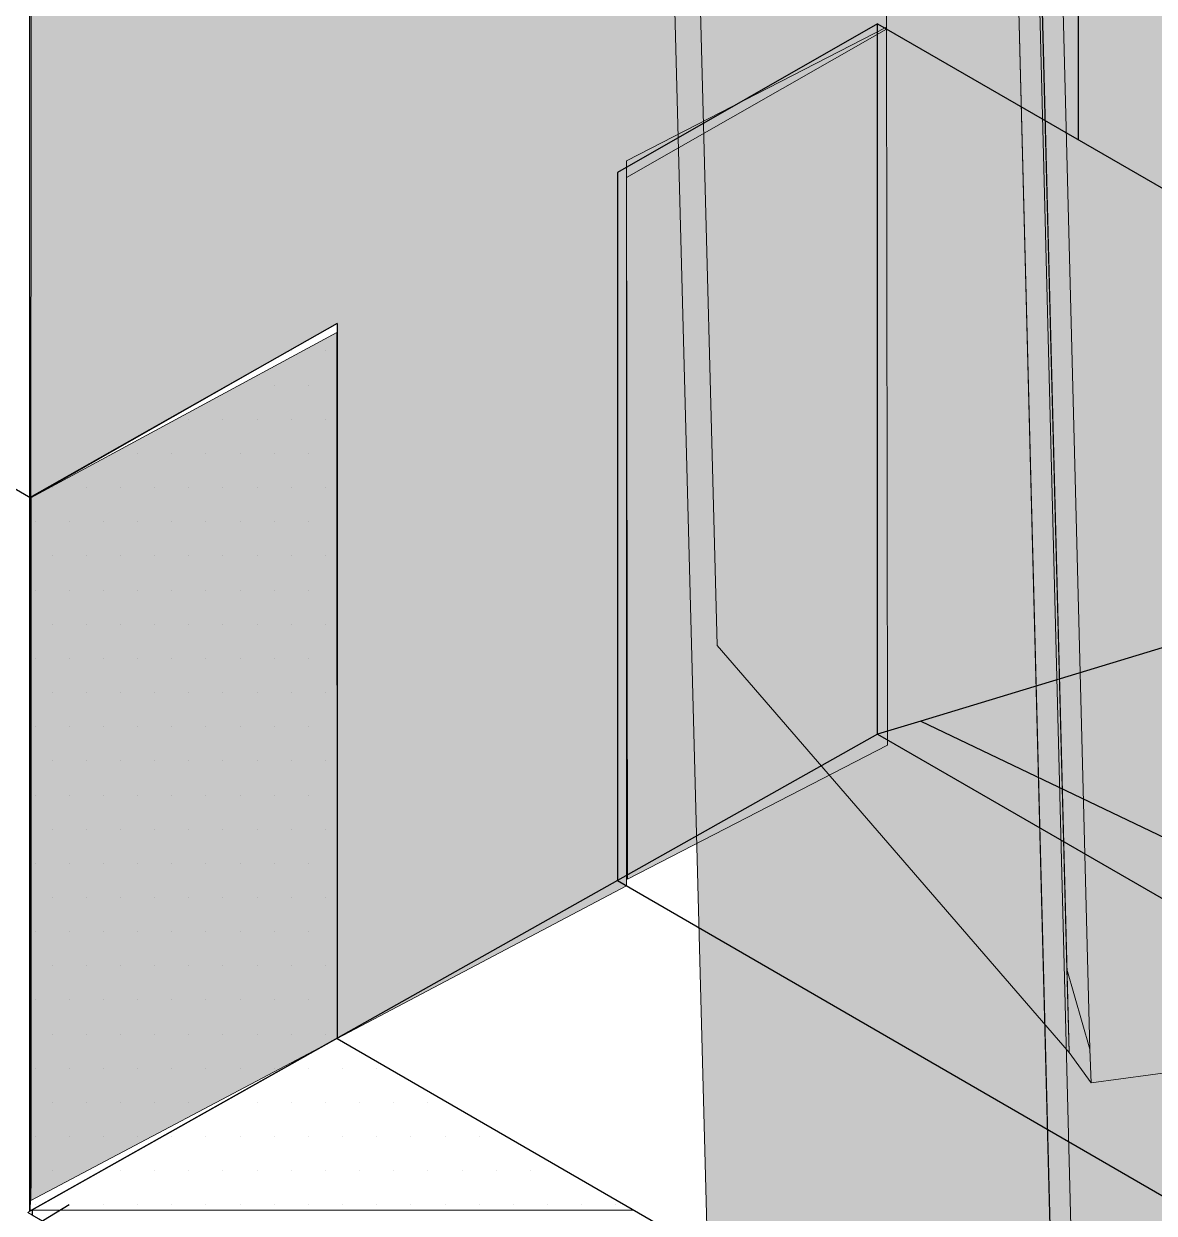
# Model space of a CAD drawing. Extents: x -1337 to 5791, y -3809 to 1769.
# Drawn here: x 672.48 to 717.14, y 1156.31 to 1203.33 of the extents above; entities that cross this region are included whole.
import ezdxf

# ---------------------------------------------------------------- set-up
doc = ezdxf.new("R2010")
doc.units = 0
doc.header["$MEASUREMENT"] = 0
doc.linetypes.add('AI-Linetype-49', pattern=[15, 9, -6])
for name, color, linetype, lineweight in [('.ATI-HATCH', 7, 'Continuous', 0), ('G-ANNO-TTLB', 7, 'Continuous', 0), ('Layer 12', 7, 'Continuous', 0), ('TYVEK', 7, 'Continuous', 0)]:
    doc.layers.add(name, color=color, linetype=linetype, lineweight=lineweight)

# ---------------------------------------------------------------- blocks, each defined once
blk = doc.blocks.new('Block_88')
at = {"layer": '.ATI-HATCH'}
for points, knots in [([(699.603, 1114.952), (699.603, 1114.952), (728.372, 1098.309), (728.372, 1098.309), (728.372, 1098.309), (754.437, 1083.231), (754.437, 1083.231), (763.042, 1078.253), (774.053, 1081.193), (779.031, 1089.798), (780.616, 1092.538), (781.45, 1095.647), (781.45, 1098.812), (781.45, 1098.812), (781.45, 1132.236), (781.45, 1132.236), (781.45, 1132.236), (755.39, 1147.158), (755.39, 1147.158), (755.39, 1147.158), (755.39, 1147.146), (755.39, 1147.146), (755.39, 1147.146), (755.39, 1108.468), (755.39, 1108.468), (755.39, 1108.468), (728.372, 1124.097), (728.372, 1124.097), (728.372, 1124.097), (672.633, 1156.342), (672.633, 1156.342), (672.633, 1156.342), (672.719, 1156.39), (672.719, 1156.39), (672.719, 1156.39), (672.719, 1184.608), (672.719, 1184.608), (672.719, 1184.608), (650.324, 1197.447), (650.324, 1197.447), (650.324, 1197.447), (650.324, 1153.841), (650.324, 1153.841), (650.324, 1147.416), (653.749, 1141.478), (659.311, 1138.26), (659.311, 1138.26), (699.603, 1114.952), (699.603, 1114.952)], [0, 0, 0, 0, 1, 1, 1, 2, 2, 2, 3, 3, 3, 4, 4, 4, 5, 5, 5, 6, 6, 6, 7, 7, 7, 8, 8, 8, 9, 9, 9, 10, 10, 10, 11, 11, 11, 12, 12, 12, 13, 13, 13, 14, 14, 14, 15, 15, 15, 16, 16, 16, 16]), ([(684.853, 1191.477), (684.853, 1191.477), (672.757, 1184.615), (672.757, 1184.615), (672.757, 1184.615), (672.757, 1157.308), (672.757, 1157.308), (672.757, 1157.308), (672.721, 1156.441), (672.721, 1156.441), (672.721, 1156.441), (672.811, 1156.441), (672.811, 1156.441), (672.811, 1156.441), (684.853, 1163.223), (684.853, 1163.223), (684.853, 1163.223), (684.853, 1191.477), (684.853, 1191.477)], [0, 0, 0, 0, 1, 1, 1, 2, 2, 2, 3, 3, 3, 4, 4, 4, 5, 5, 5, 6, 6, 6, 6]), ([(684.853, 1163.223), (684.853, 1163.223), (672.811, 1156.441), (672.811, 1156.441), (672.811, 1156.441), (696.576, 1156.441), (696.576, 1156.441), (696.576, 1156.441), (684.853, 1163.223), (684.853, 1163.223)], [0, 0, 0, 0, 1, 1, 1, 2, 2, 2, 3, 3, 3, 3]), ([(728.372, 1124.097), (728.372, 1124.097), (755.34, 1108.497), (755.34, 1108.497), (755.34, 1108.497), (755.337, 1110.449), (755.337, 1110.449), (755.337, 1110.449), (755.39, 1122.418), (755.39, 1122.418), (755.39, 1122.418), (696.576, 1156.441), (696.576, 1156.441), (696.576, 1156.441), (672.811, 1156.441), (672.811, 1156.441), (672.811, 1156.441), (672.811, 1156.239), (672.811, 1156.239), (672.811, 1156.239), (728.372, 1124.097), (728.372, 1124.097)], [0, 0, 0, 0, 1, 1, 1, 2, 2, 2, 3, 3, 3, 4, 4, 4, 5, 5, 5, 6, 6, 6, 7, 7, 7, 7])]:
    blk.add_open_spline(points, degree=3, knots=knots, dxfattribs=at)
at = {"layer": '.ATI-HATCH', "color": 8, "lineweight": 0, "true_color": 0x808080}
for points in [[(683.045, 1190.393), (683.045, 1190.393), (683.045, 1190.393), (683.045, 1190.393)], [(684.395, 1190.393), (684.395, 1190.393), (684.395, 1190.393), (684.395, 1190.393)], [(681.02, 1189.043), (681.02, 1189.043), (681.02, 1189.043), (681.02, 1189.043)], [(682.37, 1189.043), (682.37, 1189.043), (682.37, 1189.043), (682.37, 1189.043)], [(683.72, 1189.043), (683.72, 1189.043), (683.72, 1189.043), (683.72, 1189.043)], [(678.995, 1187.693), (678.995, 1187.693), (678.995, 1187.693), (678.995, 1187.693)], [(680.345, 1187.693), (680.345, 1187.693), (680.345, 1187.693), (680.345, 1187.693)], [(681.695, 1187.693), (681.695, 1187.693), (681.695, 1187.693), (681.695, 1187.693)], [(683.045, 1187.693), (683.045, 1187.693), (683.045, 1187.693), (683.045, 1187.693)], [(684.395, 1187.693), (684.395, 1187.693), (684.395, 1187.693), (684.395, 1187.693)], [(676.97, 1186.343), (676.97, 1186.343), (676.97, 1186.343), (676.97, 1186.343)], [(678.32, 1186.343), (678.32, 1186.343), (678.32, 1186.343), (678.32, 1186.343)], [(679.67, 1186.343), (679.67, 1186.343), (679.67, 1186.343), (679.67, 1186.343)], [(681.02, 1186.343), (681.02, 1186.343), (681.02, 1186.343), (681.02, 1186.343)], [(682.37, 1186.343), (682.37, 1186.343), (682.37, 1186.343), (682.37, 1186.343)], [(683.72, 1186.343), (683.72, 1186.343), (683.72, 1186.343), (683.72, 1186.343)], [(673.595, 1184.993), (673.595, 1184.993), (673.595, 1184.993), (673.595, 1184.993)], [(674.945, 1184.993), (674.945, 1184.993), (674.945, 1184.993), (674.945, 1184.993)], [(676.295, 1184.993), (676.295, 1184.993), (676.295, 1184.993), (676.295, 1184.993)], [(677.645, 1184.993), (677.645, 1184.993), (677.645, 1184.993), (677.645, 1184.993)], [(678.995, 1184.993), (678.995, 1184.993), (678.995, 1184.993), (678.995, 1184.993)], [(680.345, 1184.993), (680.345, 1184.993), (680.345, 1184.993), (680.345, 1184.993)], [(681.695, 1184.993), (681.695, 1184.993), (681.695, 1184.993), (681.695, 1184.993)], [(683.045, 1184.993), (683.045, 1184.993), (683.045, 1184.993), (683.045, 1184.993)], [(684.395, 1184.993), (684.395, 1184.993), (684.395, 1184.993), (684.395, 1184.993)], [(672.92, 1183.643), (672.92, 1183.643), (672.92, 1183.643), (672.92, 1183.643)], [(674.27, 1183.643), (674.27, 1183.643), (674.27, 1183.643), (674.27, 1183.643)], [(675.62, 1183.643), (675.62, 1183.643), (675.62, 1183.643), (675.62, 1183.643)], [(676.97, 1183.643), (676.97, 1183.643), (676.97, 1183.643), (676.97, 1183.643)], [(678.32, 1183.643), (678.32, 1183.643), (678.32, 1183.643), (678.32, 1183.643)], [(679.67, 1183.643), (679.67, 1183.643), (679.67, 1183.643), (679.67, 1183.643)], [(681.02, 1183.643), (681.02, 1183.643), (681.02, 1183.643), (681.02, 1183.643)], [(682.37, 1183.643), (682.37, 1183.643), (682.37, 1183.643), (682.37, 1183.643)], [(683.72, 1183.643), (683.72, 1183.643), (683.72, 1183.643), (683.72, 1183.643)], [(673.595, 1182.293), (673.595, 1182.293), (673.595, 1182.293), (673.595, 1182.293)], [(674.945, 1182.293), (674.945, 1182.293), (674.945, 1182.293), (674.945, 1182.293)], [(676.295, 1182.293), (676.295, 1182.293), (676.295, 1182.293), (676.295, 1182.293)], [(677.645, 1182.293), (677.645, 1182.293), (677.645, 1182.293), (677.645, 1182.293)], [(678.995, 1182.293), (678.995, 1182.293), (678.995, 1182.293), (678.995, 1182.293)], [(680.345, 1182.293), (680.345, 1182.293), (680.345, 1182.293), (680.345, 1182.293)], [(681.695, 1182.293), (681.695, 1182.293), (681.695, 1182.293), (681.695, 1182.293)], [(683.045, 1182.293), (683.045, 1182.293), (683.045, 1182.293), (683.045, 1182.293)], [(684.395, 1182.293), (684.395, 1182.293), (684.395, 1182.293), (684.395, 1182.293)], [(672.92, 1180.943), (672.92, 1180.943), (672.92, 1180.943), (672.92, 1180.943)], [(674.27, 1180.943), (674.27, 1180.943), (674.27, 1180.943), (674.27, 1180.943)], [(675.62, 1180.943), (675.62, 1180.943), (675.62, 1180.943), (675.62, 1180.943)], [(676.97, 1180.943), (676.97, 1180.943), (676.97, 1180.943), (676.97, 1180.943)], [(678.32, 1180.943), (678.32, 1180.943), (678.32, 1180.943), (678.32, 1180.943)], [(679.67, 1180.943), (679.67, 1180.943), (679.67, 1180.943), (679.67, 1180.943)], [(681.02, 1180.943), (681.02, 1180.943), (681.02, 1180.943), (681.02, 1180.943)], [(682.37, 1180.943), (682.37, 1180.943), (682.37, 1180.943), (682.37, 1180.943)], [(683.72, 1180.943), (683.72, 1180.943), (683.72, 1180.943), (683.72, 1180.943)], [(673.595, 1179.593), (673.595, 1179.593), (673.595, 1179.593), (673.595, 1179.593)], [(674.945, 1179.593), (674.945, 1179.593), (674.945, 1179.593), (674.945, 1179.593)], [(676.295, 1179.593), (676.295, 1179.593), (676.295, 1179.593), (676.295, 1179.593)], [(677.645, 1179.593), (677.645, 1179.593), (677.645, 1179.593), (677.645, 1179.593)], [(678.995, 1179.593), (678.995, 1179.593), (678.995, 1179.593), (678.995, 1179.593)], [(680.345, 1179.593), (680.345, 1179.593), (680.345, 1179.593), (680.345, 1179.593)], [(681.695, 1179.593), (681.695, 1179.593), (681.695, 1179.593), (681.695, 1179.593)], [(683.045, 1179.593), (683.045, 1179.593), (683.045, 1179.593), (683.045, 1179.593)], [(684.395, 1179.593), (684.395, 1179.593), (684.395, 1179.593), (684.395, 1179.593)], [(672.92, 1178.243), (672.92, 1178.243), (672.92, 1178.243), (672.92, 1178.243)], [(674.27, 1178.243), (674.27, 1178.243), (674.27, 1178.243), (674.27, 1178.243)], [(675.62, 1178.243), (675.62, 1178.243), (675.62, 1178.243), (675.62, 1178.243)], [(676.97, 1178.243), (676.97, 1178.243), (676.97, 1178.243), (676.97, 1178.243)], [(678.32, 1178.243), (678.32, 1178.243), (678.32, 1178.243), (678.32, 1178.243)], [(679.67, 1178.243), (679.67, 1178.243), (679.67, 1178.243), (679.67, 1178.243)], [(681.02, 1178.243), (681.02, 1178.243), (681.02, 1178.243), (681.02, 1178.243)], [(682.37, 1178.243), (682.37, 1178.243), (682.37, 1178.243), (682.37, 1178.243)], [(683.72, 1178.243), (683.72, 1178.243), (683.72, 1178.243), (683.72, 1178.243)], [(673.595, 1176.893), (673.595, 1176.893), (673.595, 1176.893), (673.595, 1176.893)], [(674.945, 1176.893), (674.945, 1176.893), (674.945, 1176.893), (674.945, 1176.893)], [(676.295, 1176.893), (676.295, 1176.893), (676.295, 1176.893), (676.295, 1176.893)], [(677.645, 1176.893), (677.645, 1176.893), (677.645, 1176.893), (677.645, 1176.893)], [(678.995, 1176.893), (678.995, 1176.893), (678.995, 1176.893), (678.995, 1176.893)], [(680.345, 1176.893), (680.345, 1176.893), (680.345, 1176.893), (680.345, 1176.893)], [(681.695, 1176.893), (681.695, 1176.893), (681.695, 1176.893), (681.695, 1176.893)], [(683.045, 1176.893), (683.045, 1176.893), (683.045, 1176.893), (683.045, 1176.893)], [(684.395, 1176.893), (684.395, 1176.893), (684.395, 1176.893), (684.395, 1176.893)], [(672.92, 1175.543), (672.92, 1175.543), (672.92, 1175.543), (672.92, 1175.543)], [(674.27, 1175.543), (674.27, 1175.543), (674.27, 1175.543), (674.27, 1175.543)], [(675.62, 1175.543), (675.62, 1175.543), (675.62, 1175.543), (675.62, 1175.543)], [(676.97, 1175.543), (676.97, 1175.543), (676.97, 1175.543), (676.97, 1175.543)], [(678.32, 1175.543), (678.32, 1175.543), (678.32, 1175.543), (678.32, 1175.543)], [(679.67, 1175.543), (679.67, 1175.543), (679.67, 1175.543), (679.67, 1175.543)], [(681.02, 1175.543), (681.02, 1175.543), (681.02, 1175.543), (681.02, 1175.543)], [(682.37, 1175.543), (682.37, 1175.543), (682.37, 1175.543), (682.37, 1175.543)], [(683.72, 1175.543), (683.72, 1175.543), (683.72, 1175.543), (683.72, 1175.543)], [(673.595, 1174.193), (673.595, 1174.193), (673.595, 1174.193), (673.595, 1174.193)], [(674.945, 1174.193), (674.945, 1174.193), (674.945, 1174.193), (674.945, 1174.193)], [(676.295, 1174.193), (676.295, 1174.193), (676.295, 1174.193), (676.295, 1174.193)], [(677.645, 1174.193), (677.645, 1174.193), (677.645, 1174.193), (677.645, 1174.193)], [(678.995, 1174.193), (678.995, 1174.193), (678.995, 1174.193), (678.995, 1174.193)], [(680.345, 1174.193), (680.345, 1174.193), (680.345, 1174.193), (680.345, 1174.193)], [(681.695, 1174.193), (681.695, 1174.193), (681.695, 1174.193), (681.695, 1174.193)], [(683.045, 1174.193), (683.045, 1174.193), (683.045, 1174.193), (683.045, 1174.193)], [(684.395, 1174.193), (684.395, 1174.193), (684.395, 1174.193), (684.395, 1174.193)], [(672.92, 1172.843), (672.92, 1172.843), (672.92, 1172.843), (672.92, 1172.843)], [(674.27, 1172.843), (674.27, 1172.843), (674.27, 1172.843), (674.27, 1172.843)], [(675.62, 1172.843), (675.62, 1172.843), (675.62, 1172.843), (675.62, 1172.843)], [(676.97, 1172.843), (676.97, 1172.843), (676.97, 1172.843), (676.97, 1172.843)], [(678.32, 1172.843), (678.32, 1172.843), (678.32, 1172.843), (678.32, 1172.843)], [(679.67, 1172.843), (679.67, 1172.843), (679.67, 1172.843), (679.67, 1172.843)], [(681.02, 1172.843), (681.02, 1172.843), (681.02, 1172.843), (681.02, 1172.843)], [(682.37, 1172.843), (682.37, 1172.843), (682.37, 1172.843), (682.37, 1172.843)], [(683.72, 1172.843), (683.72, 1172.843), (683.72, 1172.843), (683.72, 1172.843)], [(673.595, 1171.493), (673.595, 1171.493), (673.595, 1171.493), (673.595, 1171.493)], [(674.945, 1171.493), (674.945, 1171.493), (674.945, 1171.493), (674.945, 1171.493)], [(676.295, 1171.493), (676.295, 1171.493), (676.295, 1171.493), (676.295, 1171.493)], [(677.645, 1171.493), (677.645, 1171.493), (677.645, 1171.493), (677.645, 1171.493)], [(678.995, 1171.493), (678.995, 1171.493), (678.995, 1171.493), (678.995, 1171.493)], [(680.345, 1171.493), (680.345, 1171.493), (680.345, 1171.493), (680.345, 1171.493)], [(681.695, 1171.493), (681.695, 1171.493), (681.695, 1171.493), (681.695, 1171.493)], [(683.045, 1171.493), (683.045, 1171.493), (683.045, 1171.493), (683.045, 1171.493)], [(684.395, 1171.493), (684.395, 1171.493), (684.395, 1171.493), (684.395, 1171.493)], [(672.92, 1170.143), (672.92, 1170.143), (672.92, 1170.143), (672.92, 1170.143)], [(674.27, 1170.143), (674.27, 1170.143), (674.27, 1170.143), (674.27, 1170.143)], [(675.62, 1170.143), (675.62, 1170.143), (675.62, 1170.143), (675.62, 1170.143)], [(676.97, 1170.143), (676.97, 1170.143), (676.97, 1170.143), (676.97, 1170.143)], [(678.32, 1170.143), (678.32, 1170.143), (678.32, 1170.143), (678.32, 1170.143)], [(679.67, 1170.143), (679.67, 1170.143), (679.67, 1170.143), (679.67, 1170.143)], [(681.02, 1170.143), (681.02, 1170.143), (681.02, 1170.143), (681.02, 1170.143)], [(682.37, 1170.143), (682.37, 1170.143), (682.37, 1170.143), (682.37, 1170.143)], [(683.72, 1170.143), (683.72, 1170.143), (683.72, 1170.143), (683.72, 1170.143)], [(673.595, 1168.793), (673.595, 1168.793), (673.595, 1168.793), (673.595, 1168.793)], [(674.945, 1168.793), (674.945, 1168.793), (674.945, 1168.793), (674.945, 1168.793)], [(676.295, 1168.793), (676.295, 1168.793), (676.295, 1168.793), (676.295, 1168.793)], [(677.645, 1168.793), (677.645, 1168.793), (677.645, 1168.793), (677.645, 1168.793)], [(678.995, 1168.793), (678.995, 1168.793), (678.995, 1168.793), (678.995, 1168.793)], [(680.345, 1168.793), (680.345, 1168.793), (680.345, 1168.793), (680.345, 1168.793)], [(681.695, 1168.793), (681.695, 1168.793), (681.695, 1168.793), (681.695, 1168.793)], [(683.045, 1168.793), (683.045, 1168.793), (683.045, 1168.793), (683.045, 1168.793)], [(684.395, 1168.793), (684.395, 1168.793), (684.395, 1168.793), (684.395, 1168.793)], [(672.92, 1167.443), (672.92, 1167.443), (672.92, 1167.443), (672.92, 1167.443)], [(674.27, 1167.443), (674.27, 1167.443), (674.27, 1167.443), (674.27, 1167.443)], [(675.62, 1167.443), (675.62, 1167.443), (675.62, 1167.443), (675.62, 1167.443)], [(676.97, 1167.443), (676.97, 1167.443), (676.97, 1167.443), (676.97, 1167.443)], [(678.32, 1167.443), (678.32, 1167.443), (678.32, 1167.443), (678.32, 1167.443)], [(679.67, 1167.443), (679.67, 1167.443), (679.67, 1167.443), (679.67, 1167.443)], [(681.02, 1167.443), (681.02, 1167.443), (681.02, 1167.443), (681.02, 1167.443)], [(682.37, 1167.443), (682.37, 1167.443), (682.37, 1167.443), (682.37, 1167.443)], [(683.72, 1167.443), (683.72, 1167.443), (683.72, 1167.443), (683.72, 1167.443)], [(673.595, 1166.093), (673.595, 1166.093), (673.595, 1166.093), (673.595, 1166.093)], [(674.945, 1166.093), (674.945, 1166.093), (674.945, 1166.093), (674.945, 1166.093)], [(676.295, 1166.093), (676.295, 1166.093), (676.295, 1166.093), (676.295, 1166.093)], [(677.645, 1166.093), (677.645, 1166.093), (677.645, 1166.093), (677.645, 1166.093)], [(678.995, 1166.093), (678.995, 1166.093), (678.995, 1166.093), (678.995, 1166.093)], [(680.345, 1166.093), (680.345, 1166.093), (680.345, 1166.093), (680.345, 1166.093)], [(681.695, 1166.093), (681.695, 1166.093), (681.695, 1166.093), (681.695, 1166.093)], [(683.045, 1166.093), (683.045, 1166.093), (683.045, 1166.093), (683.045, 1166.093)], [(684.395, 1166.093), (684.395, 1166.093), (684.395, 1166.093), (684.395, 1166.093)], [(672.92, 1164.743), (672.92, 1164.743), (672.92, 1164.743), (672.92, 1164.743)], [(674.27, 1164.743), (674.27, 1164.743), (674.27, 1164.743), (674.27, 1164.743)], [(675.62, 1164.743), (675.62, 1164.743), (675.62, 1164.743), (675.62, 1164.743)], [(676.97, 1164.743), (676.97, 1164.743), (676.97, 1164.743), (676.97, 1164.743)], [(678.32, 1164.743), (678.32, 1164.743), (678.32, 1164.743), (678.32, 1164.743)], [(679.67, 1164.743), (679.67, 1164.743), (679.67, 1164.743), (679.67, 1164.743)], [(681.02, 1164.743), (681.02, 1164.743), (681.02, 1164.743), (681.02, 1164.743)], [(682.37, 1164.743), (682.37, 1164.743), (682.37, 1164.743), (682.37, 1164.743)], [(683.72, 1164.743), (683.72, 1164.743), (683.72, 1164.743), (683.72, 1164.743)], [(673.595, 1163.393), (673.595, 1163.393), (673.595, 1163.393), (673.595, 1163.393)], [(674.945, 1163.393), (674.945, 1163.393), (674.945, 1163.393), (674.945, 1163.393)], [(676.295, 1163.393), (676.295, 1163.393), (676.295, 1163.393), (676.295, 1163.393)], [(677.645, 1163.393), (677.645, 1163.393), (677.645, 1163.393), (677.645, 1163.393)], [(678.995, 1163.393), (678.995, 1163.393), (678.995, 1163.393), (678.995, 1163.393)], [(680.345, 1163.393), (680.345, 1163.393), (680.345, 1163.393), (680.345, 1163.393)], [(681.695, 1163.393), (681.695, 1163.393), (681.695, 1163.393), (681.695, 1163.393)], [(683.045, 1163.393), (683.045, 1163.393), (683.045, 1163.393), (683.045, 1163.393)], [(684.395, 1163.393), (684.395, 1163.393), (684.395, 1163.393), (684.395, 1163.393)], [(672.92, 1162.043), (672.92, 1162.043), (672.92, 1162.043), (672.92, 1162.043)], [(674.27, 1162.043), (674.27, 1162.043), (674.27, 1162.043), (674.27, 1162.043)], [(675.62, 1162.043), (675.62, 1162.043), (675.62, 1162.043), (675.62, 1162.043)], [(676.97, 1162.043), (676.97, 1162.043), (676.97, 1162.043), (676.97, 1162.043)], [(678.32, 1162.043), (678.32, 1162.043), (678.32, 1162.043), (678.32, 1162.043)], [(679.67, 1162.043), (679.67, 1162.043), (679.67, 1162.043), (679.67, 1162.043)], [(681.02, 1162.043), (681.02, 1162.043), (681.02, 1162.043), (681.02, 1162.043)], [(682.37, 1162.043), (682.37, 1162.043), (682.37, 1162.043), (682.37, 1162.043)], [(683.72, 1162.043), (683.72, 1162.043), (683.72, 1162.043), (683.72, 1162.043)], [(685.07, 1162.043), (685.07, 1162.043), (685.07, 1162.043), (685.07, 1162.043)], [(686.42, 1162.043), (686.42, 1162.043), (686.42, 1162.043), (686.42, 1162.043)], [(673.595, 1160.693), (673.595, 1160.693), (673.595, 1160.693), (673.595, 1160.693)], [(674.945, 1160.693), (674.945, 1160.693), (674.945, 1160.693), (674.945, 1160.693)], [(676.295, 1160.693), (676.295, 1160.693), (676.295, 1160.693), (676.295, 1160.693)], [(677.645, 1160.693), (677.645, 1160.693), (677.645, 1160.693), (677.645, 1160.693)], [(678.995, 1160.693), (678.995, 1160.693), (678.995, 1160.693), (678.995, 1160.693)], [(680.345, 1160.693), (680.345, 1160.693), (680.345, 1160.693), (680.345, 1160.693)], [(681.695, 1160.693), (681.695, 1160.693), (681.695, 1160.693), (681.695, 1160.693)], [(683.045, 1160.693), (683.045, 1160.693), (683.045, 1160.693), (683.045, 1160.693)], [(684.395, 1160.693), (684.395, 1160.693), (684.395, 1160.693), (684.395, 1160.693)], [(685.745, 1160.693), (685.745, 1160.693), (685.745, 1160.693), (685.745, 1160.693)], [(687.095, 1160.693), (687.095, 1160.693), (687.095, 1160.693), (687.095, 1160.693)], [(688.445, 1160.693), (688.445, 1160.693), (688.445, 1160.693), (688.445, 1160.693)], [(672.92, 1159.343), (672.92, 1159.343), (672.92, 1159.343), (672.92, 1159.343)], [(674.27, 1159.343), (674.27, 1159.343), (674.27, 1159.343), (674.27, 1159.343)], [(675.62, 1159.343), (675.62, 1159.343), (675.62, 1159.343), (675.62, 1159.343)], [(676.97, 1159.343), (676.97, 1159.343), (676.97, 1159.343), (676.97, 1159.343)], [(678.32, 1159.343), (678.32, 1159.343), (678.32, 1159.343), (678.32, 1159.343)], [(679.67, 1159.343), (679.67, 1159.343), (679.67, 1159.343), (679.67, 1159.343)], [(681.02, 1159.343), (681.02, 1159.343), (681.02, 1159.343), (681.02, 1159.343)], [(682.37, 1159.343), (682.37, 1159.343), (682.37, 1159.343), (682.37, 1159.343)], [(683.72, 1159.343), (683.72, 1159.343), (683.72, 1159.343), (683.72, 1159.343)], [(685.07, 1159.343), (685.07, 1159.343), (685.07, 1159.343), (685.07, 1159.343)], [(686.42, 1159.343), (686.42, 1159.343), (686.42, 1159.343), (686.42, 1159.343)], [(687.77, 1159.343), (687.77, 1159.343), (687.77, 1159.343), (687.77, 1159.343)], [(689.12, 1159.343), (689.12, 1159.343), (689.12, 1159.343), (689.12, 1159.343)], [(690.47, 1159.343), (690.47, 1159.343), (690.47, 1159.343), (690.47, 1159.343)], [(673.595, 1157.993), (673.595, 1157.993), (673.595, 1157.993), (673.595, 1157.993)], [(674.945, 1157.993), (674.945, 1157.993), (674.945, 1157.993), (674.945, 1157.993)], [(676.295, 1157.993), (676.295, 1157.993), (676.295, 1157.993), (676.295, 1157.993)], [(677.645, 1157.993), (677.645, 1157.993), (677.645, 1157.993), (677.645, 1157.993)], [(678.995, 1157.993), (678.995, 1157.993), (678.995, 1157.993), (678.995, 1157.993)], [(680.345, 1157.993), (680.345, 1157.993), (680.345, 1157.993), (680.345, 1157.993)], [(681.695, 1157.993), (681.695, 1157.993), (681.695, 1157.993), (681.695, 1157.993)], [(683.045, 1157.993), (683.045, 1157.993), (683.045, 1157.993), (683.045, 1157.993)], [(684.395, 1157.993), (684.395, 1157.993), (684.395, 1157.993), (684.395, 1157.993)], [(685.745, 1157.993), (685.745, 1157.993), (685.745, 1157.993), (685.745, 1157.993)], [(687.095, 1157.993), (687.095, 1157.993), (687.095, 1157.993), (687.095, 1157.993)], [(688.445, 1157.993), (688.445, 1157.993), (688.445, 1157.993), (688.445, 1157.993)], [(689.795, 1157.993), (689.795, 1157.993), (689.795, 1157.993), (689.795, 1157.993)], [(691.145, 1157.993), (691.145, 1157.993), (691.145, 1157.993), (691.145, 1157.993)], [(692.495, 1157.993), (692.495, 1157.993), (692.495, 1157.993), (692.495, 1157.993)], [(693.845, 1157.993), (693.845, 1157.993), (693.845, 1157.993), (693.845, 1157.993)], [(672.92, 1156.643), (672.92, 1156.643), (672.92, 1156.643), (672.92, 1156.643)], [(674.27, 1156.643), (674.27, 1156.643), (674.27, 1156.643), (674.27, 1156.643)], [(675.62, 1156.643), (675.62, 1156.643), (675.62, 1156.643), (675.62, 1156.643)], [(676.97, 1156.643), (676.97, 1156.643), (676.97, 1156.643), (676.97, 1156.643)], [(678.32, 1156.643), (678.32, 1156.643), (678.32, 1156.643), (678.32, 1156.643)], [(679.67, 1156.643), (679.67, 1156.643), (679.67, 1156.643), (679.67, 1156.643)], [(681.02, 1156.643), (681.02, 1156.643), (681.02, 1156.643), (681.02, 1156.643)], [(682.37, 1156.643), (682.37, 1156.643), (682.37, 1156.643), (682.37, 1156.643)], [(683.72, 1156.643), (683.72, 1156.643), (683.72, 1156.643), (683.72, 1156.643)], [(685.07, 1156.643), (685.07, 1156.643), (685.07, 1156.643), (685.07, 1156.643)], [(686.42, 1156.643), (686.42, 1156.643), (686.42, 1156.643), (686.42, 1156.643)], [(687.77, 1156.643), (687.77, 1156.643), (687.77, 1156.643), (687.77, 1156.643)], [(689.12, 1156.643), (689.12, 1156.643), (689.12, 1156.643), (689.12, 1156.643)], [(690.47, 1156.643), (690.47, 1156.643), (690.47, 1156.643), (690.47, 1156.643)], [(691.82, 1156.643), (691.82, 1156.643), (691.82, 1156.643), (691.82, 1156.643)], [(693.17, 1156.643), (693.17, 1156.643), (693.17, 1156.643), (693.17, 1156.643)], [(694.52, 1156.643), (694.52, 1156.643), (694.52, 1156.643), (694.52, 1156.643)], [(695.87, 1156.643), (695.87, 1156.643), (695.87, 1156.643), (695.87, 1156.643)]]:
    blk.add_open_spline(points, degree=3, dxfattribs=at)
blk = doc.blocks.new('Block_100')
at = {"layer": '.ATI-HATCH', "color": 18, "lineweight": 9, "true_color": 0x000000}
for p, q in [((713.688, 1165.959), (698.78, 1746.393)), ((714.595, 1162.804), (699.64, 1746.011)), ((714.644, 1161.468), (714.595, 1162.804))]:
    blk.add_line(p, q, dxfattribs=at)
for points in [[(714.644, 1161.468), (1112.461, 1214.694), (1125.028, 1762.591)], [(714.644, 1161.468), (713.783, 1162.663), (713.688, 1165.959)]]:
    blk.add_lwpolyline(points, dxfattribs=at)
blk = doc.blocks.new('Block_99')
at = {"layer": '.ATI-HATCH', "true_color": 0xe6e6e6, "transparency": 33554687}
h = blk.add_hatch(color=254, dxfattribs=at)
edge = h.paths.add_edge_path()
edge.add_spline(control_points=[(1125.028, 1762.591), (1125.028, 1762.591), (1123.595, 1762.542), (1123.595, 1762.542), (1123.595, 1762.542), (1120.584, 1762.447), (1120.584, 1762.447), (1120.584, 1762.447), (1109.117, 1761.969), (1109.117, 1761.969), (1109.117, 1761.969), (1107.971, 1761.922), (1107.971, 1761.922), (1107.971, 1761.922), (1088.237, 1761.157), (1088.237, 1761.157), (1088.237, 1761.157), (1084.271, 1761.014), (1084.271, 1761.014), (1084.271, 1761.014), (1062.436, 1760.153), (1062.436, 1760.153), (1062.436, 1760.153), (1035.535, 1759.103), (1035.535, 1759.103), (1035.535, 1759.103), (1031.666, 1758.959), (1031.666, 1758.959), (1031.666, 1758.959), (1010.689, 1758.147), (1010.689, 1758.147), (1010.689, 1758.147), (996.882, 1757.622), (996.882, 1757.622), (996.882, 1757.622), (919.907, 1754.611), (919.907, 1754.611), (919.907, 1754.611), (840.879, 1751.505), (840.879, 1751.505), (840.879, 1751.505), (803.801, 1750.072), (803.801, 1750.072), (803.801, 1750.072), (770.212, 1748.782), (770.212, 1748.782), (770.212, 1748.782), (741.496, 1747.635), (741.496, 1747.635), (741.496, 1747.635), (719.23, 1746.775), (719.23, 1746.775), (719.23, 1746.775), (704.8, 1746.202), (704.8, 1746.202), (704.8, 1746.202), (699.64, 1746.011), (699.64, 1746.011), (699.64, 1746.011), (714.595, 1162.804), (714.595, 1162.804), (714.595, 1162.804), (714.644, 1161.468), (714.644, 1161.468), (714.644, 1161.468), (1112.461, 1214.694), (1112.461, 1214.694), (1112.461, 1214.694), (1125.028, 1762.591), (1125.028, 1762.591)], knot_values=[0, 0, 0, 0, 1, 1, 1, 2, 2, 2, 3, 3, 3, 4, 4, 4, 5, 5, 5, 6, 6, 6, 7, 7, 7, 8, 8, 8, 9, 9, 9, 10, 10, 10, 11, 11, 11, 12, 12, 12, 13, 13, 13, 14, 14, 14, 15, 15, 15, 16, 16, 16, 17, 17, 17, 18, 18, 18, 19, 19, 19, 20, 20, 20, 21, 21, 21, 22, 22, 22, 23, 23, 23, 23], degree=3, periodic=0)
edge.add_line((1125.028, 1762.591), (1125.028, 1762.591))
edge = h.paths.add_edge_path()
edge.add_spline(control_points=[(819.855, 1299.408), (819.855, 1299.408), (819.76, 1308.486), (819.76, 1308.486), (819.76, 1308.486), (816.511, 1567.121), (816.511, 1567.121), (816.511, 1567.121), (816.272, 1568.698), (816.272, 1568.698), (816.272, 1568.698), (816.463, 1569.176), (816.463, 1569.176), (816.463, 1569.176), (815.938, 1612.417), (815.938, 1612.417), (815.938, 1612.417), (815.842, 1620.062), (815.842, 1620.062), (815.842, 1620.062), (815.842, 1620.444), (815.842, 1620.444), (815.842, 1620.444), (1014.082, 1632.437), (1014.082, 1632.437), (1014.082, 1632.437), (1018.717, 1632.676), (1018.717, 1632.676), (1018.717, 1632.676), (1019.243, 1632.724), (1019.243, 1632.724), (1019.243, 1632.724), (1020.581, 1632.819), (1020.581, 1632.819), (1020.581, 1632.819), (1020.055, 1585.421), (1020.055, 1585.421), (1020.055, 1585.421), (1020.294, 1584.943), (1020.294, 1584.943), (1020.294, 1584.943), (1020.006, 1581.168), (1020.006, 1581.168), (1020.006, 1581.168), (1018.144, 1414.368), (1018.144, 1414.368), (1018.144, 1414.368), (1018.383, 1413.89), (1018.383, 1413.89), (1018.383, 1413.89), (1018.095, 1411.357), (1018.095, 1411.357), (1018.095, 1411.357), (1016.998, 1312.691), (1016.998, 1312.691), (1016.998, 1312.691), (819.999, 1290.09), (819.999, 1290.09), (819.999, 1290.09), (819.951, 1291.19), (819.951, 1291.19), (819.951, 1291.19), (819.951, 1291.716), (819.951, 1291.716), (819.951, 1291.716), (819.855, 1299.361), (819.855, 1299.361), (819.855, 1299.361), (819.855, 1299.408), (819.855, 1299.408)], knot_values=[0, 0, 0, 0, 1, 1, 1, 2, 2, 2, 3, 3, 3, 4, 4, 4, 5, 5, 5, 6, 6, 6, 7, 7, 7, 8, 8, 8, 9, 9, 9, 10, 10, 10, 11, 11, 11, 12, 12, 12, 13, 13, 13, 14, 14, 14, 15, 15, 15, 16, 16, 16, 17, 17, 17, 18, 18, 18, 19, 19, 19, 20, 20, 20, 21, 21, 21, 22, 22, 22, 23, 23, 23, 23], degree=3, periodic=0)
edge.add_line((819.855, 1299.408), (819.855, 1299.408))
at = {"layer": '.ATI-HATCH', "true_color": 0xcccccc, "transparency": 33554687}
h = blk.add_hatch(color=254, dxfattribs=at)
h.dxf.hatch_style = 2
h.paths.add_polyline_path([(699.869, 1178.749), (713.783, 1162.663), (698.78, 1746.393), (684.763, 1752.904)])
at = {"layer": '.ATI-HATCH', "true_color": 0xe6e6e6, "transparency": 33554687}
for points in [[(713.688, 1165.959), (698.78, 1746.393), (699.64, 1746.011), (714.595, 1162.804), (713.688, 1165.959)], [(714.644, 1161.468), (713.783, 1162.663), (713.688, 1165.959), (714.595, 1162.804), (714.644, 1161.468)]]:
    blk.add_hatch(color=254, dxfattribs=at).paths.add_polyline_path(points)
at = {"layer": '.ATI-HATCH'}
blk.add_lwpolyline([(699.869, 1178.749), (713.783, 1162.663), (698.78, 1746.393), (684.763, 1752.904)], close=True, dxfattribs=at)
at = {"layer": '.ATI-HATCH', "color": 18, "lineweight": 9, "true_color": 0x000000}
blk.add_lwpolyline([(699.869, 1178.749), (713.783, 1162.663), (698.78, 1746.393), (684.763, 1752.904)], close=True, dxfattribs=at)
at = {"layer": '.ATI-HATCH'}
for points in [[(713.688, 1165.959), (698.78, 1746.393), (699.64, 1746.011), (714.595, 1162.804), (713.688, 1165.959)], [(714.644, 1161.468), (713.783, 1162.663), (713.688, 1165.959), (714.595, 1162.804), (714.644, 1161.468)]]:
    blk.add_lwpolyline(points, dxfattribs=at)
blk.add_open_spline([(1125.028, 1762.591), (1125.028, 1762.591), (1123.595, 1762.542), (1123.595, 1762.542), (1123.595, 1762.542), (1120.584, 1762.447), (1120.584, 1762.447), (1120.584, 1762.447), (1109.117, 1761.969), (1109.117, 1761.969), (1109.117, 1761.969), (1107.971, 1761.922), (1107.971, 1761.922), (1107.971, 1761.922), (1088.237, 1761.157), (1088.237, 1761.157), (1088.237, 1761.157), (1084.271, 1761.014), (1084.271, 1761.014), (1084.271, 1761.014), (1062.436, 1760.153), (1062.436, 1760.153), (1062.436, 1760.153), (1035.535, 1759.103), (1035.535, 1759.103), (1035.535, 1759.103), (1031.666, 1758.959), (1031.666, 1758.959), (1031.666, 1758.959), (1010.689, 1758.147), (1010.689, 1758.147), (1010.689, 1758.147), (996.882, 1757.622), (996.882, 1757.622), (996.882, 1757.622), (919.907, 1754.611), (919.907, 1754.611), (919.907, 1754.611), (840.879, 1751.505), (840.879, 1751.505), (840.879, 1751.505), (803.801, 1750.072), (803.801, 1750.072), (803.801, 1750.072), (770.212, 1748.782), (770.212, 1748.782), (770.212, 1748.782), (741.496, 1747.635), (741.496, 1747.635), (741.496, 1747.635), (719.23, 1746.775), (719.23, 1746.775), (719.23, 1746.775), (704.8, 1746.202), (704.8, 1746.202), (704.8, 1746.202), (699.64, 1746.011), (699.64, 1746.011), (699.64, 1746.011), (714.595, 1162.804), (714.595, 1162.804), (714.595, 1162.804), (714.644, 1161.468), (714.644, 1161.468), (714.644, 1161.468), (1112.461, 1214.694), (1112.461, 1214.694), (1112.461, 1214.694), (1125.028, 1762.591), (1125.028, 1762.591)], degree=3, knots=[0, 0, 0, 0, 1, 1, 1, 2, 2, 2, 3, 3, 3, 4, 4, 4, 5, 5, 5, 6, 6, 6, 7, 7, 7, 8, 8, 8, 9, 9, 9, 10, 10, 10, 11, 11, 11, 12, 12, 12, 13, 13, 13, 14, 14, 14, 15, 15, 15, 16, 16, 16, 17, 17, 17, 18, 18, 18, 19, 19, 19, 20, 20, 20, 21, 21, 21, 22, 22, 22, 23, 23, 23, 23], dxfattribs=at)
blk.add_blockref('Block_100', (0, 0), dxfattribs=at)
blk = doc.blocks.new('Block_98')
at = {"layer": '.ATI-HATCH'}
blk.add_blockref('Block_99', (0, 0), dxfattribs=at)
blk = doc.blocks.new('Block_115')
at = {"layer": '.ATI-HATCH', "color": 18, "lineweight": 9, "true_color": 0x000000}
for p, q in [((715.905, 1043.467), (700.997, 1623.902)), ((716.812, 1040.313), (701.857, 1623.519))]:
    blk.add_line(p, q, dxfattribs=at)
blk = doc.blocks.new('Block_114')
at = {"layer": '.ATI-HATCH', "true_color": 0xe6e6e6, "transparency": 33554687}
h = blk.add_hatch(color=254, dxfattribs=at)
edge = h.paths.add_edge_path()
edge.add_spline(control_points=[(1127.245, 1640.099), (1127.245, 1640.099), (1125.812, 1640.051), (1125.812, 1640.051), (1125.812, 1640.051), (1122.801, 1639.956), (1122.801, 1639.956), (1122.801, 1639.956), (1111.334, 1639.478), (1111.334, 1639.478), (1111.334, 1639.478), (1110.188, 1639.43), (1110.188, 1639.43), (1110.188, 1639.43), (1090.454, 1638.666), (1090.454, 1638.666), (1090.454, 1638.666), (1086.488, 1638.522), (1086.488, 1638.522), (1086.488, 1638.522), (1064.653, 1637.662), (1064.653, 1637.662), (1064.653, 1637.662), (1037.752, 1636.611), (1037.752, 1636.611), (1037.752, 1636.611), (1033.883, 1636.467), (1033.883, 1636.467), (1033.883, 1636.467), (1012.906, 1635.655), (1012.906, 1635.655), (1012.906, 1635.655), (999.099, 1635.13), (999.099, 1635.13), (999.099, 1635.13), (922.124, 1632.12), (922.124, 1632.12), (922.124, 1632.12), (843.096, 1629.014), (843.096, 1629.014), (843.096, 1629.014), (806.018, 1627.58), (806.018, 1627.58), (806.018, 1627.58), (772.428, 1626.291), (772.428, 1626.291), (772.428, 1626.291), (743.713, 1625.144), (743.713, 1625.144), (743.713, 1625.144), (721.447, 1624.283), (721.447, 1624.283), (721.447, 1624.283), (707.017, 1623.71), (707.017, 1623.71), (707.017, 1623.71), (701.857, 1623.519), (701.857, 1623.519), (701.857, 1623.519), (716.812, 1040.313), (716.812, 1040.313), (716.812, 1040.313), (716.861, 1038.976), (716.861, 1038.976), (716.861, 1038.976), (1114.678, 1092.203), (1114.678, 1092.203), (1114.678, 1092.203), (1127.245, 1640.099), (1127.245, 1640.099)], knot_values=[0, 0, 0, 0, 1, 1, 1, 2, 2, 2, 3, 3, 3, 4, 4, 4, 5, 5, 5, 6, 6, 6, 7, 7, 7, 8, 8, 8, 9, 9, 9, 10, 10, 10, 11, 11, 11, 12, 12, 12, 13, 13, 13, 14, 14, 14, 15, 15, 15, 16, 16, 16, 17, 17, 17, 18, 18, 18, 19, 19, 19, 20, 20, 20, 21, 21, 21, 22, 22, 22, 23, 23, 23, 23], degree=3, periodic=0)
edge.add_line((1127.245, 1640.099), (1127.245, 1640.099))
edge = h.paths.add_edge_path()
edge.add_spline(control_points=[(822.072, 1176.916), (822.072, 1176.916), (821.977, 1185.994), (821.977, 1185.994), (821.977, 1185.994), (818.728, 1444.629), (818.728, 1444.629), (818.728, 1444.629), (818.489, 1446.206), (818.489, 1446.206), (818.489, 1446.206), (818.68, 1446.684), (818.68, 1446.684), (818.68, 1446.684), (818.155, 1489.925), (818.155, 1489.925), (818.155, 1489.925), (818.059, 1497.57), (818.059, 1497.57), (818.059, 1497.57), (818.059, 1497.953), (818.059, 1497.953), (818.059, 1497.953), (1016.299, 1509.946), (1016.299, 1509.946), (1016.299, 1509.946), (1020.934, 1510.184), (1020.934, 1510.184), (1020.934, 1510.184), (1021.46, 1510.232), (1021.46, 1510.232), (1021.46, 1510.232), (1022.798, 1510.327), (1022.798, 1510.327), (1022.798, 1510.327), (1022.272, 1462.93), (1022.272, 1462.93), (1022.272, 1462.93), (1022.511, 1462.452), (1022.511, 1462.452), (1022.511, 1462.452), (1022.223, 1458.677), (1022.223, 1458.677), (1022.223, 1458.677), (1020.361, 1291.876), (1020.361, 1291.876), (1020.361, 1291.876), (1020.6, 1291.398), (1020.6, 1291.398), (1020.6, 1291.398), (1020.312, 1288.865), (1020.312, 1288.865), (1020.312, 1288.865), (1019.215, 1190.199), (1019.215, 1190.199), (1019.215, 1190.199), (822.216, 1167.599), (822.216, 1167.599), (822.216, 1167.599), (822.168, 1168.698), (822.168, 1168.698), (822.168, 1168.698), (822.168, 1169.224), (822.168, 1169.224), (822.168, 1169.224), (822.072, 1176.869), (822.072, 1176.869), (822.072, 1176.869), (822.072, 1176.916), (822.072, 1176.916)], knot_values=[0, 0, 0, 0, 1, 1, 1, 2, 2, 2, 3, 3, 3, 4, 4, 4, 5, 5, 5, 6, 6, 6, 7, 7, 7, 8, 8, 8, 9, 9, 9, 10, 10, 10, 11, 11, 11, 12, 12, 12, 13, 13, 13, 14, 14, 14, 15, 15, 15, 16, 16, 16, 17, 17, 17, 18, 18, 18, 19, 19, 19, 20, 20, 20, 21, 21, 21, 22, 22, 22, 23, 23, 23, 23], degree=3, periodic=0)
edge.add_line((822.072, 1176.916), (822.072, 1176.916))
at = {"layer": '.ATI-HATCH', "true_color": 0xcccccc, "transparency": 33554687}
h = blk.add_hatch(color=254, dxfattribs=at)
h.dxf.hatch_style = 2
h.paths.add_polyline_path([(702.086, 1056.257), (716, 1040.171), (700.997, 1623.902), (686.98, 1630.413)])
at = {"layer": '.ATI-HATCH', "true_color": 0xe6e6e6, "transparency": 33554687}
blk.add_hatch(color=254, dxfattribs=at).paths.add_polyline_path([(715.905, 1043.467), (700.997, 1623.902), (701.857, 1623.519), (716.812, 1040.313), (715.905, 1043.467)])
at = {"layer": '.ATI-HATCH'}
blk.add_lwpolyline([(702.086, 1056.257), (716, 1040.171), (700.997, 1623.902), (686.98, 1630.413)], close=True, dxfattribs=at)
at = {"layer": '.ATI-HATCH', "color": 18, "lineweight": 9, "true_color": 0x000000}
blk.add_lwpolyline([(702.086, 1056.257), (716, 1040.171), (700.997, 1623.902), (686.98, 1630.413)], close=True, dxfattribs=at)
at = {"layer": '.ATI-HATCH'}
blk.add_lwpolyline([(715.905, 1043.467), (700.997, 1623.902), (701.857, 1623.519), (716.812, 1040.313), (715.905, 1043.467)], dxfattribs=at)
blk.add_open_spline([(1127.245, 1640.099), (1127.245, 1640.099), (1125.812, 1640.051), (1125.812, 1640.051), (1125.812, 1640.051), (1122.801, 1639.956), (1122.801, 1639.956), (1122.801, 1639.956), (1111.334, 1639.478), (1111.334, 1639.478), (1111.334, 1639.478), (1110.188, 1639.43), (1110.188, 1639.43), (1110.188, 1639.43), (1090.454, 1638.666), (1090.454, 1638.666), (1090.454, 1638.666), (1086.488, 1638.522), (1086.488, 1638.522), (1086.488, 1638.522), (1064.653, 1637.662), (1064.653, 1637.662), (1064.653, 1637.662), (1037.752, 1636.611), (1037.752, 1636.611), (1037.752, 1636.611), (1033.883, 1636.467), (1033.883, 1636.467), (1033.883, 1636.467), (1012.906, 1635.655), (1012.906, 1635.655), (1012.906, 1635.655), (999.099, 1635.13), (999.099, 1635.13), (999.099, 1635.13), (922.124, 1632.12), (922.124, 1632.12), (922.124, 1632.12), (843.096, 1629.014), (843.096, 1629.014), (843.096, 1629.014), (806.018, 1627.58), (806.018, 1627.58), (806.018, 1627.58), (772.428, 1626.291), (772.428, 1626.291), (772.428, 1626.291), (743.713, 1625.144), (743.713, 1625.144), (743.713, 1625.144), (721.447, 1624.283), (721.447, 1624.283), (721.447, 1624.283), (707.017, 1623.71), (707.017, 1623.71), (707.017, 1623.71), (701.857, 1623.519), (701.857, 1623.519), (701.857, 1623.519), (716.812, 1040.313), (716.812, 1040.313), (716.812, 1040.313), (716.861, 1038.976), (716.861, 1038.976), (716.861, 1038.976), (1114.678, 1092.203), (1114.678, 1092.203), (1114.678, 1092.203), (1127.245, 1640.099), (1127.245, 1640.099)], degree=3, knots=[0, 0, 0, 0, 1, 1, 1, 2, 2, 2, 3, 3, 3, 4, 4, 4, 5, 5, 5, 6, 6, 6, 7, 7, 7, 8, 8, 8, 9, 9, 9, 10, 10, 10, 11, 11, 11, 12, 12, 12, 13, 13, 13, 14, 14, 14, 15, 15, 15, 16, 16, 16, 17, 17, 17, 18, 18, 18, 19, 19, 19, 20, 20, 20, 21, 21, 21, 22, 22, 22, 23, 23, 23, 23], dxfattribs=at)
blk.add_blockref('Block_115', (0, 0), dxfattribs=at)
blk = doc.blocks.new('Block_113')
at = {"layer": '.ATI-HATCH'}
blk.add_blockref('Block_114', (0, 0), dxfattribs=at)

msp = doc.modelspace()

# ---------------------------------------------------------------- hatches: boundary and pattern name
at = {"layer": 'G-ANNO-TTLB', "true_color": 0xff00ff, "transparency": 33554687}
h = msp.add_hatch(color=6, dxfattribs=at)
edge = h.paths.add_edge_path()
edge.add_spline(control_points=[(1773.018, -796.5), (1773.018, -796.5), (-1156.5, -796.5), (-1156.5, -796.5), (-1156.5, -796.5), (-1156.5, 1660.5), (-1156.5, 1660.5), (-1156.5, 1660.5), (1773.018, 1660.5), (1773.018, 1660.5), (1773.018, 1660.5), (1773.018, -796.5), (1773.018, -796.5)], knot_values=[0, 0, 0, 0, 1, 1, 1, 2, 2, 2, 3, 3, 3, 4, 4, 4, 4], degree=3, periodic=0)
edge = h.paths.add_edge_path()
edge.add_spline(control_points=[(-1147.5, 1651.5), (-1147.5, 1651.5), (-1147.5, -787.5), (-1147.5, -787.5), (-1147.5, -787.5), (1764.018, -787.5), (1764.018, -787.5), (1764.018, -787.5), (1764.018, 1651.5), (1764.018, 1651.5), (1764.018, 1651.5), (-1147.5, 1651.5), (-1147.5, 1651.5)], knot_values=[0, 0, 0, 0, 1, 1, 1, 2, 2, 2, 3, 3, 3, 4, 4, 4, 4], degree=3, periodic=0)
edge.add_line((-1147.5, 1651.5), (-1147.5, 1651.5))
at = {"layer": 'Layer 12', "true_color": 0x808080, "transparency": 33554495}
h = msp.add_hatch(color=8, dxfattribs=at)
h.dxf.hatch_style = 2
h.paths.add_polyline_path([(696.289, 1197.247), (696.289, 1169.255), (684.853, 1163.223), (684.853, 1191.477), (672.757, 1184.586), (672.878, 1327.623), (706.08, 1308.014), (706.564, 1203.119)])
at = {"layer": 'Layer 12', "true_color": 0x808080, "transparency": 33554457}
h = msp.add_hatch(color=8, dxfattribs=at)
h.dxf.hatch_style = 2
h.paths.add_polyline_path([(706.6, 1174.812), (696.324, 1169.521), (696.289, 1197.904), (706.564, 1203.195)])
h = msp.add_hatch(color=8, dxfattribs=at)
h.dxf.hatch_style = 2
h.paths.add_polyline_path([(684.853, 1163.223), (672.755, 1156.817), (672.757, 1184.586), (684.841, 1191.128)])

# ---------------------------------------------------------------- linework, layer by layer
at = {"layer": 'G-ANNO-TTLB'}
for points in [[(1773.018, -796.5), (1773.018, -796.5), (-1156.5, -796.5), (-1156.5, -796.5), (-1156.5, -796.5), (-1156.5, 1660.5), (-1156.5, 1660.5), (-1156.5, 1660.5), (1773.018, 1660.5), (1773.018, 1660.5), (1773.018, 1660.5), (1773.018, -796.5), (1773.018, -796.5)], [(-1147.5, 1651.5), (-1147.5, 1651.5), (-1147.5, -787.5), (-1147.5, -787.5), (-1147.5, -787.5), (1764.018, -787.5), (1764.018, -787.5), (1764.018, -787.5), (1764.018, 1651.5), (1764.018, 1651.5), (1764.018, 1651.5), (-1147.5, 1651.5), (-1147.5, 1651.5)]]:
    msp.add_open_spline(points, degree=3, knots=[0, 0, 0, 0, 1, 1, 1, 2, 2, 2, 3, 3, 3, 4, 4, 4, 4], dxfattribs=at)
at = {"layer": 'Layer 12'}
for points in [[(696.289, 1197.247), (696.289, 1169.255), (684.853, 1163.223), (684.853, 1191.477), (672.757, 1184.586), (672.878, 1327.623), (706.08, 1308.014), (706.564, 1203.119)], [(706.6, 1174.812), (696.324, 1169.521), (696.289, 1197.904), (706.564, 1203.195)], [(684.853, 1163.223), (672.755, 1156.817), (672.757, 1184.586), (684.841, 1191.128)]]:
    msp.add_lwpolyline(points, close=True, dxfattribs=at)
at = {"layer": 'TYVEK', "color": 18, "lineweight": 25, "true_color": 0x000000}
for p, q in [((672.719, 1156.39), (672.719, 1327.829)), ((714.145, 1198.741), (714.145, 1303.605)), ((695.93, 1169.461), (678.684, 1159.749))]:
    msp.add_line(p, q, dxfattribs=at)
at = {"layer": 'TYVEK', "color": 4, "lineweight": 25, "true_color": 0x00ffff}
for p, q in [((706.205, 1203.325), (695.929, 1197.453)), ((706.205, 1203.325), (724.203, 1192.934)), ((706.205, 1175.247), (706.205, 1203.325)), ((650.324, 1197.447), (672.757, 1184.586)), ((695.929, 1197.453), (695.93, 1169.461)), ((684.853, 1191.477), (672.706, 1184.586)), ((684.853, 1191.477), (684.853, 1163.223)), ((672.757, 1184.586), (672.757, 1157.308)), ((724.203, 1180.704), (707.922, 1175.768)), ((707.922, 1175.768), (706.205, 1175.247)), ((707.922, 1175.768), (721.118, 1169.435)), ((706.205, 1175.247), (695.93, 1169.461)), ((706.205, 1175.247), (733.051, 1159.759)), ((695.93, 1169.461), (723.019, 1153.79)), ((684.853, 1163.223), (755.39, 1122.418)), ((678.684, 1159.749), (672.719, 1156.39)), ((672.811, 1156.441), (672.811, 1156.239))]:
    msp.add_line(p, q, dxfattribs=at)
at = {"layer": 'TYVEK', "color": 18, "linetype": 'AI-Linetype-49', "lineweight": 25, "true_color": 0x000000}
msp.add_line((674.27, 1156.643), (616.423, 1121.543), dxfattribs=at)

# ---------------------------------------------------------------- block references
at = {"layer": '.ATI-HATCH'}
for name in ['Block_98', 'Block_113', 'Block_88']:
    msp.add_blockref(name, (0, 0), dxfattribs=at)

doc.saveas('drawing.dxf')
